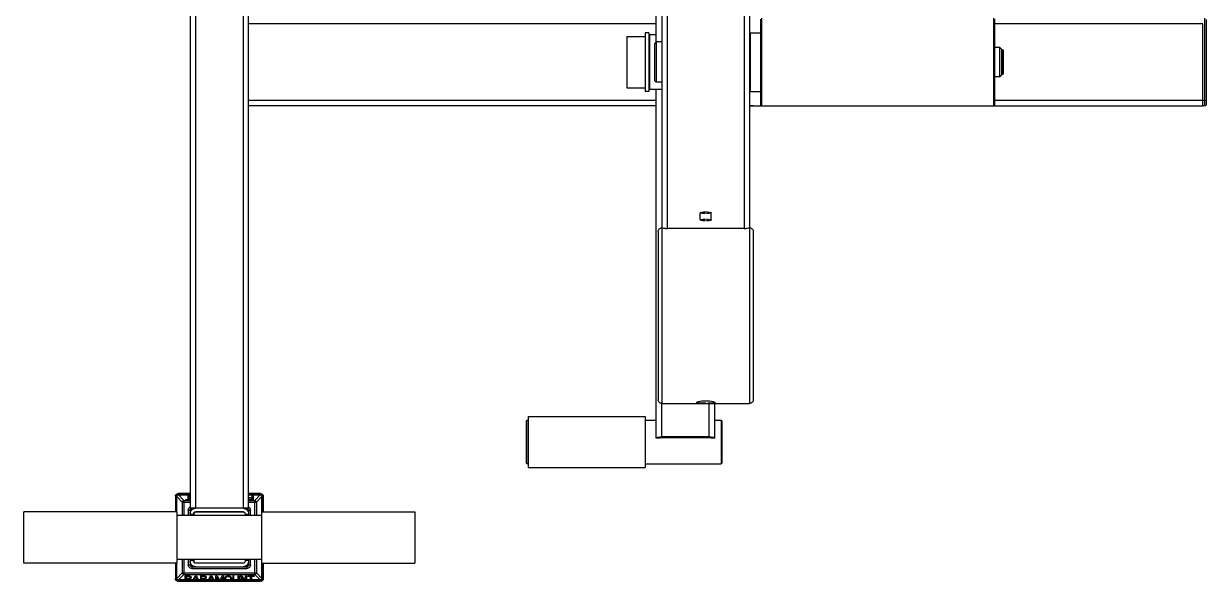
# Model space of a CAD drawing. Header units: millimetres. Extents: x 24547 to 62889, y 34568 to 56011.
# Drawn here: x 44672 to 45708, y 44749 to 45237 of the extents above; entities that cross this region are included whole.
import ezdxf

# ---------------------------------------------------------------- set-up
doc = ezdxf.new("R2010")
doc.units = ezdxf.units.MM
doc.linetypes.add('PEN_TYPE_1', pattern=[0])
doc.linetypes.add('PEN_TYPE_9', pattern=[0.1389, 0.0833, -0.0556])

# ---------------------------------------------------------------- blocks, each defined once
blk = doc.blocks.new('A$C3F1E5CCC')
at = {"color": 7, "linetype": 'PEN_TYPE_1'}
for points in [[(618.9, 1113.9), (618.9, 309.9)], [(623.6, 1118.7), (623.6, 309.1)], [(691, 1118.7), (691, 309.1)], [(695.7, 1113.9), (695.7, 309.9)], [(614, 472.7), (614, 754.7)], [(205.5, 556.2), (205.5, 64.1)], [(210.3, 556.2), (210.3, 64.1)], [(251.9, 556.2), (251.9, 64.1)], [(256.7, 64.1), (256.7, 556.2)], [(614, 488.7), (256.7, 488.7)], [(705.4, 492.7), (705.4, 417.4)], [(706.2, 493.5), (706.2, 416.6)], [(909.7, 493.5), (909.7, 416.6)], [(910.5, 492.7), (910.5, 417.4)], [(1093.1, 488.7), (910.5, 488.7)], [(1093.1, 419.7), (1093.1, 488.7)], [(1095, 416.7), (1095, 493.6)], [(1096.3, 418), (1096.3, 492.3)], [(588.4, 477.5), (588.4, 432.6)], [(588.4, 477.5), (604.4, 477.5)], [(604.4, 480.7), (604.4, 429.4)], [(607.6, 480.7), (604.4, 480.7)], [(607.6, 480.7), (607.6, 429.4)], [(608.4, 479.1), (607.6, 478.3)], [(608.4, 431), (608.4, 479.1)], [(614, 479.1), (608.4, 479.1)], [(696.1, 479.1), (695.7, 479.1)], [(696.1, 480.3), (696.5, 480.7)], [(696.1, 480.3), (696.1, 429.8)], [(696.5, 480.7), (696.5, 429.4)], [(696.5, 480.7), (705.4, 480.7)], [(614.1, 472.7), (612.4, 471)], [(612.4, 471), (612.4, 439)], [(614.1, 472.7), (614.1, 437.4)], [(618.9, 472.7), (614.1, 472.7)], [(696.1, 472.7), (695.7, 472.7)], [(915.3, 467.8), (910.5, 467.8)], [(916.9, 466.2), (915.3, 467.8)], [(915.3, 442.2), (915.3, 467.8)], [(916.9, 443.8), (916.9, 466.2)], [(917.7, 465.5), (917.4, 465.5), (917.1, 465.7), (916.9, 465.9), (916.9, 466.2)], [(918.5, 465.4), (917.7, 465.4)], [(917.7, 465.4), (917.7, 444.6)], [(918.5, 444.6), (918.5, 465.4)], [(614.1, 437.4), (612.4, 439)], [(618.9, 437.4), (614.1, 437.4)], [(696.1, 437.4), (695.7, 437.4)], [(915.3, 442.2), (910.5, 442.2)], [(916.9, 443.8), (915.3, 442.2)], [(916.9, 443.8), (916.9, 444.1), (917.1, 444.4), (917.4, 444.6), (917.7, 444.6)], [(918.5, 444.6), (917.7, 444.6)], [(588.4, 432.6), (604.4, 432.6)], [(607.6, 429.4), (604.4, 429.4)], [(608.4, 431), (607.6, 431.8)], [(618.9, 431), (608.4, 431)], [(614, 125.6), (614, 431)], [(696.1, 431), (695.7, 431)], [(696.1, 429.8), (696.5, 429.4)], [(696.5, 429.4), (705.4, 429.4)], [(614, 421.4), (256.7, 421.4)], [(614, 416.6), (256.7, 416.6)], [(699, 416.6), (697.3, 416.8), (695.7, 417.4)], [(695.7, 416.6), (1093.1, 416.6)], [(705.4, 417.4), (706.2, 416.6)], [(909.7, 416.6), (910.5, 417.4)], [(1093.1, 421.4), (910.5, 421.4)], [(1096.3, 421.5), (1093.1, 421.5)], [(1093.1, 416.7), (1093.1, 419.7)], [(1095, 416.7), (1093.1, 416.7)], [(1096.3, 418), (1096.2, 417.5), (1095.9, 417.1), (1095.5, 416.8), (1095, 416.7)], [(1095, 416.7), (1095, 416.7)], [(615.8, 306.6), (615.9, 307.3), (616, 307.9), (616.3, 308.4), (616.7, 308.9), (617.2, 309.3), (617.8, 309.6), (618.4, 309.8), (619, 309.8)], [(615.8, 306.6), (615.8, 159.2)], [(622.1, 309.2), (620.8, 309.3), (619.8, 309.5), (619.1, 309.7), (618.9, 309.9)], [(619, 309.8), (619, 156)], [(622.1, 309.2), (623.6, 309.1)], [(691, 309.1), (623.6, 309.1)], [(691, 309.1), (692.8, 309.2)], [(695.7, 309.9), (695.5, 309.7), (694.8, 309.5), (693.8, 309.3), (692.8, 309.2)], [(695.7, 309.8), (695.9, 309.8)], [(695.9, 309.8), (695.9, 156)], [(695.9, 309.8), (696.6, 309.8), (697.2, 309.6), (697.7, 309.3), (698.2, 308.9), (698.6, 308.4), (698.9, 307.9), (699, 307.3), (699.1, 306.6)], [(699.1, 306.6), (699.1, 159.2)], [(619, 156), (618.4, 156.1), (617.8, 156.3), (617.2, 156.6), (616.7, 156.9), (616.3, 157.4), (616, 158), (615.9, 158.6), (615.8, 159.2)], [(618.9, 126.6), (618.9, 156)], [(619, 156), (695.9, 156)], [(649.5, 156.8), (649.7, 157), (650.2, 157.3), (651.2, 157.6), (652.5, 157.9), (654, 158.1), (655.7, 158.2), (657.5, 158.3)], [(657.5, 156.1), (655.7, 156.1), (654, 156.1), (652.5, 156.1), (651.2, 156.2), (650.2, 156.3), (649.7, 156.5), (649.5, 156.8)], [(657.5, 158.3), (659.2, 158.2), (660.9, 158.1), (662.5, 157.9), (663.7, 157.6), (664.7, 157.3), (665.3, 157), (665.5, 156.8)], [(665.5, 156.8), (665.3, 156.5), (664.7, 156.3), (663.7, 156.2), (662.5, 156.1), (660.9, 156.1), (659.2, 156.1)], [(660.5, 126.6), (660.5, 156)], [(665.3, 125.6), (665.3, 156)], [(699.1, 159.2), (699, 158.6), (698.9, 158), (698.6, 157.4), (698.2, 156.9), (697.7, 156.6), (697.2, 156.3), (696.6, 156.1), (695.9, 156)], [(500.2, 140.1), (500.3, 140.6), (500.6, 141), (501, 141.3), (501.5, 141.4)], [(500.2, 104.3), (500.2, 140.1)], [(501.5, 141.4), (501.5, 102.9)], [(501.5, 141.4), (501.9, 141.4)], [(501.9, 144.6), (501.9, 99.7)], [(501.9, 144.6), (604.4, 144.6)], [(604.4, 144.6), (604.4, 99.7)], [(604.4, 141.4), (614, 141.4)], [(665.3, 141.4), (670.9, 141.4)], [(670.9, 141.4), (670.9, 102.9)], [(670.9, 141.4), (671.7, 140.6)], [(671.7, 140.6), (671.7, 103.7)], [(614, 125.8), (614, 125.8), (614.1, 125.9), (614.1, 125.9), (614.2, 126), (614.3, 126), (614.4, 126.1), (614.5, 126.1), (614.6, 126.2), (614.8, 126.2), (615, 126.3), (615.1, 126.3), (615.3, 126.3), (615.6, 126.4), (615.8, 126.4), (616, 126.4), (616.3, 126.5), (616.5, 126.5), (616.8, 126.5), (617.1, 126.5), (617.1, 126.5)], [(617.1, 125.6), (614, 125.6)], [(618.9, 126.6), (617.1, 126.5)], [(617.1, 125.8), (618.9, 126.1)], [(617.1, 125.6), (617.1, 125.8)], [(660.5, 126.6), (618.9, 126.6)], [(618.9, 126.1), (660.5, 126.1)], [(662.2, 126.5), (660.5, 126.6)], [(660.5, 126.1), (662.2, 125.8)], [(662.2, 126.5), (662.3, 126.5), (662.5, 126.5), (662.8, 126.5), (663.1, 126.5), (663.3, 126.4), (663.6, 126.4), (663.8, 126.4), (664, 126.3), (664.2, 126.3), (664.4, 126.3), (664.6, 126.2), (664.7, 126.2), (664.9, 126.1), (665, 126.1), (665.1, 126), (665.2, 126), (665.2, 125.9), (665.3, 125.9), (665.3, 125.8), (665.3, 125.8)], [(662.2, 125.8), (662.2, 125.6)], [(665.3, 125.6), (662.2, 125.6)], [(500.2, 104.2), (500.2, 104.2)], [(501.5, 102.9), (501, 103), (500.6, 103.3), (500.3, 103.7), (500.2, 104.2)], [(670.9, 102.9), (671.7, 103.7)], [(501.5, 102.9), (501.9, 102.9)], [(501.9, 99.7), (604.4, 99.7)], [(604.4, 102.9), (670.9, 102.9)], [(192.7, 74.6), (192.8, 75.5), (193.3, 76.2), (194.1, 76.7), (195, 76.9)], [(192.7, 74.6), (192.7, 60.9)], [(193.5, 74.6), (192.7, 74.6)], [(193.5, 74.6), (193.7, 75.1), (194, 75.6), (194.4, 75.9), (195, 76)], [(193.5, 74.6), (193.5, 60.9)], [(193.8, 74.3), (193.9, 74.8), (194.1, 75.2), (194.4, 75.5), (194.8, 75.7), (195.3, 75.7)], [(193.8, 60.9), (193.8, 74.3)], [(193.8, 74.3), (198.6, 69.5)], [(195, 76.9), (195, 76)], [(205.5, 76.9), (195, 76.9)], [(195, 76), (205.5, 76)], [(195.3, 75.7), (205.5, 75.7)], [(195.3, 75.7), (200.1, 70.9)], [(203.8, 71.6), (203.8, 75.3)], [(203.8, 75.3), (204.6, 75.3)], [(204.6, 75.3), (204.6, 71.6)], [(267.3, 76.9), (256.7, 76.9)], [(256.7, 76), (267.3, 76)], [(256.7, 75.7), (267, 75.7)], [(256.7, 73.4), (257.2, 73.5)], [(257.1, 72.9), (256.7, 72.9)], [(259.8, 72.9), (257.1, 72.9)], [(257.2, 73.5), (259.8, 73.5)], [(259.8, 73.5), (259.8, 75.3)], [(259.8, 75.3), (260.6, 75.3)], [(259.8, 71.6), (259.8, 72.9)], [(260.6, 75.3), (260.6, 71.2)], [(267, 75.7), (262.1, 70.9)], [(268.4, 74.3), (263.6, 69.5)], [(267, 75.7), (267.4, 75.7), (267.8, 75.5), (268.1, 75.2), (268.3, 74.8), (268.4, 74.3)], [(267.3, 76), (267.3, 76.9)], [(267.3, 76.9), (268.2, 76.7), (268.9, 76.2), (269.4, 75.5), (269.6, 74.6)], [(267.3, 76), (267.8, 75.9), (268.3, 75.6), (268.6, 75.1), (268.7, 74.6)], [(268.4, 60.9), (268.4, 74.3)], [(268.7, 74.6), (268.7, 60.9)], [(269.6, 74.6), (268.7, 74.6)], [(269.6, 74.6), (269.6, 60.9)], [(198.6, 69.5), (198.8, 69.9), (199, 70.3), (199.3, 70.6), (199.7, 70.8), (200.1, 70.9)], [(198.6, 69.5), (198.6, 57.7)], [(198.6, 69.5), (205.5, 69.5)], [(200.1, 70.9), (200.1, 57.7)], [(200.1, 70.9), (205.5, 70.9)], [(201.6, 71.2), (201.6, 71.6)], [(201.6, 71.6), (203.8, 71.6)], [(205.5, 71.2), (201.6, 71.2)], [(203.9, 62.5), (204, 63.3), (204.3, 64.1), (204.8, 64.7), (205.5, 65.2)], [(203.9, 62.5), (203.9, 57.7)], [(203.9, 62.5), (206, 62.5)], [(204.6, 71.6), (205.5, 71.6)], [(205.5, 65.2), (205.5, 65.2)], [(256.7, 64.1), (205.5, 64.1)], [(205.5, 59.3), (205.6, 60.2), (205.8, 61.1), (206.3, 62), (206.9, 62.7), (207.6, 63.3), (208.4, 63.7), (209.3, 64), (210.3, 64.1)], [(205.5, 62.5), (205.6, 63.1), (205.9, 63.6), (206.4, 64), (207.1, 64.1)], [(205.5, 62.5), (205.5, 57.7)], [(206, 62.5), (206.1, 62.9), (206.3, 63.3), (206.6, 63.5), (207.1, 63.6)], [(206, 62.5), (206, 61.4)], [(207.1, 63.6), (207.1, 64.1)], [(208.1, 63.6), (207.1, 63.6)], [(251.9, 64.1), (252.9, 64), (253.8, 63.7), (254.6, 63.3), (255.3, 62.7), (255.9, 62), (256.4, 61.1), (256.6, 60.2), (256.7, 59.3)], [(255.1, 63.6), (254.1, 63.6)], [(255, 62.9), (256.1, 61.8), (256.7, 60.5)], [(255.1, 63.6), (255.1, 64.1)], [(255.1, 63.6), (255.6, 63.5), (255.9, 63.3), (256.1, 62.9), (256.2, 62.5)], [(255.6, 64), (256, 63.8), (256.4, 63.5), (256.7, 63), (256.7, 62.5)], [(256.2, 61.5), (256.2, 62.5)], [(256.2, 62.5), (258.3, 62.5)], [(256.7, 71.7), (257.1, 71.6)], [(257.2, 71.2), (256.7, 71.3)], [(256.7, 70.9), (262.1, 70.9)], [(256.7, 69.5), (263.6, 69.5)], [(256.7, 65.2), (257.4, 64.7), (257.9, 64.1), (258.2, 63.3), (258.3, 62.5)], [(256.7, 62.5), (256.7, 57.7)], [(257.1, 71.6), (259.8, 71.6)], [(260.6, 71.2), (257.2, 71.2)], [(258.3, 57.7), (258.3, 62.5)], [(262.1, 57.7), (262.1, 70.9)], [(262.1, 70.9), (262.3, 70.9), (262.5, 70.8), (262.7, 70.7), (262.9, 70.6), (263.1, 70.4), (263.2, 70.3), (263.3, 70.1), (263.5, 69.9), (263.5, 69.7), (263.6, 69.5)], [(263.6, 69.5), (263.6, 57.7)], [(59.6, 16), (59.6, 60.9)], [(194.2, 60.9), (59.6, 60.9)], [(194.2, 16), (194.2, 60.9)], [(268, 57.7), (194.2, 57.7)], [(208.5, 58.5), (205.5, 58.5)], [(208.5, 59.3), (208.7, 59.9), (209.1, 60.5), (209.6, 60.9), (210.3, 61)], [(208.5, 59.3), (208.5, 57.7)], [(208.8, 59), (208.9, 59.7), (209.3, 60.2), (209.9, 60.6), (210.5, 60.8)], [(208.8, 59), (208.8, 57.7)], [(210.3, 61), (251.9, 61)], [(251.9, 60.8), (210.5, 60.8)], [(251.9, 61), (252.6, 60.9), (253.2, 60.5), (253.5, 59.9), (253.7, 59.3)], [(251.9, 60.8), (252.5, 60.6), (253.1, 60.3), (253.4, 59.9), (253.6, 59.3)], [(253.7, 59.3), (253.7, 57.7)], [(256.7, 58.5), (253.7, 58.5)], [(268, 60.9), (268, 16)], [(268, 60.9), (402.6, 60.9)], [(402.6, 60.9), (402.6, 16)], [(194.2, 16), (59.6, 16)], [(192.7, 16), (192.7, 2.3)], [(193.5, 16), (193.5, 2.3)], [(193.8, 2.6), (193.8, 16)], [(268, 19.2), (194.2, 19.2)], [(198.6, 19.2), (198.6, 7.4)], [(200.1, 19.2), (200.1, 6)], [(203.9, 19.2), (203.9, 14.4)], [(203.9, 14.4), (206, 14.4)], [(207.1, 11.2), (206.4, 11.3), (205.8, 11.5), (205.3, 11.8), (204.8, 12.2), (204.4, 12.6), (204.1, 13.2), (203.9, 13.8), (203.9, 14.4)], [(205.5, 19.2), (205.5, 14.4)], [(208.5, 18.4), (205.5, 18.4)], [(210.3, 12.8), (209.3, 12.9), (208.4, 13.2), (207.6, 13.6), (206.9, 14.2), (206.3, 14.9), (205.8, 15.8), (205.6, 16.7), (205.5, 17.6)], [(207.1, 12.8), (206.4, 12.9), (205.9, 13.3), (205.6, 13.8), (205.5, 14.4)], [(206, 15.5), (206, 14.4)], [(207.1, 13.3), (206.6, 13.4), (206.3, 13.6), (206.1, 14), (206, 14.4)], [(209.3, 12.8), (207.9, 13.4), (206.8, 14.3)], [(207.1, 13.3), (207.1, 11.2)], [(207.1, 13.3), (208.1, 13.3)], [(207.1, 12.8), (255.1, 12.8)], [(207.1, 11.2), (255.1, 11.2)], [(208.5, 19.2), (208.5, 17.6)], [(210.3, 15.9), (209.6, 16), (209.1, 16.4), (208.7, 16.9), (208.5, 17.6)], [(208.8, 19.2), (208.8, 17.6)], [(210.3, 15.9), (209.7, 16.1), (209.2, 16.5), (208.9, 17), (208.8, 17.6)], [(251.9, 15.9), (210.3, 15.9)], [(256.7, 17.6), (256.6, 16.7), (256.4, 15.8), (255.9, 14.9), (255.3, 14.2), (254.6, 13.6), (253.8, 13.2), (252.9, 12.9), (251.9, 12.8)], [(253.7, 17.6), (253.5, 16.9), (253.2, 16.4), (252.6, 16), (251.9, 15.9)], [(256.7, 16.4), (256.3, 15.2), (255.6, 14.2), (254.6, 13.4), (253.4, 12.9)], [(253.7, 19.2), (253.7, 17.6)], [(256.7, 18.4), (253.7, 18.4)], [(254.4, 13.3), (255.1, 13.3)], [(256.7, 14.4), (256.6, 13.8), (256.3, 13.3), (255.8, 12.9), (255.1, 12.8)], [(258.3, 14.4), (258.3, 13.8), (258.1, 13.2), (257.8, 12.6), (257.4, 12.2), (256.9, 11.8), (256.4, 11.5), (255.8, 11.3), (255.1, 11.2)], [(256.2, 14.4), (256.1, 14), (255.9, 13.6), (255.6, 13.4), (255.1, 13.3)], [(255.1, 13.3), (255.1, 11.2)], [(256.2, 14.4), (256.2, 15.2)], [(256.2, 14.4), (258.3, 14.4)], [(256.7, 19.2), (256.7, 14.4)], [(258.3, 14.4), (258.3, 19.2)], [(262.1, 6), (262.1, 19.2)], [(263.6, 19.2), (263.6, 7.4)], [(268, 16), (402.6, 16)], [(268.4, 2.6), (268.4, 16)], [(268.7, 16), (268.7, 2.3)], [(269.6, 16), (269.6, 2.3)], [(192.7, 2.3), (193.5, 2.3)], [(195, 0), (194.1, 0.2), (193.3, 0.7), (192.8, 1.4), (192.7, 2.3)], [(195, 0.9), (194.4, 1), (194, 1.3), (193.7, 1.8), (193.5, 2.3)], [(198.6, 7.4), (193.8, 2.6)], [(195.3, 1.2), (194.8, 1.2), (194.4, 1.4), (194.1, 1.7), (193.9, 2.1), (193.8, 2.6)], [(195, 0), (195, 0.9)], [(195, 0.9), (267.3, 0.9)], [(200.1, 6), (195.3, 1.2)], [(267, 1.2), (195.3, 1.2)], [(198.6, 7.4), (263.6, 7.4)], [(200.1, 6), (199.9, 6), (199.7, 6.1), (199.5, 6.2), (199.3, 6.3), (199.1, 6.5), (199, 6.7), (198.9, 6.8), (198.8, 7), (198.7, 7.2), (198.6, 7.4)], [(200.1, 6), (262.1, 6)], [(201.1, 0.1), (201.1, 4.8)], [(201.1, 4.8), (204.6, 4.8)], [(202, 4.3), (202, 2.8)], [(204.7, 4.3), (202, 4.3)], [(202, 2.8), (204.7, 2.8)], [(202, 2.2), (202, 0.1)], [(204.6, 2.2), (202, 2.2)], [(204.6, 4.8), (205.3, 4.7)], [(205.3, 2.3), (204.6, 2.2)], [(205.1, 4.2), (204.7, 4.3)], [(204.7, 2.8), (205.1, 2.9)], [(205.4, 4), (205.1, 4.2)], [(205.1, 2.9), (205.4, 3.1)], [(205.3, 4.7), (205.8, 4.4)], [(205.8, 2.6), (205.3, 2.3)], [(205.6, 3.7), (205.4, 4)], [(205.4, 3.1), (205.6, 3.4)], [(205.6, 3.4), (205.6, 3.7)], [(205.8, 4.4), (206.3, 4)], [(206.3, 3), (205.8, 2.6)], [(206.3, 4), (206.4, 3.7)], [(206.4, 3.3), (206.3, 3)], [(206.4, 3.7), (206.4, 3.3)], [(207.6, 0.1), (209.9, 4.8)], [(211.9, 1.3), (209, 1.3)], [(209.1, 1.7), (210.4, 4.4)], [(211.7, 1.7), (209.1, 1.7)], [(209.9, 4.8), (211, 4.8)], [(210.4, 4.4), (211.7, 1.7)], [(211, 4.8), (213.3, 0.1)], [(214.5, 4.8), (214.5, 0.1)], [(217.9, 4.8), (214.5, 4.8)], [(215.3, 4.3), (215.3, 2.8)], [(218.1, 4.3), (215.3, 4.3)], [(215.3, 2.8), (218.1, 2.8)], [(215.3, 0.1), (215.3, 2.2)], [(215.3, 2.2), (217.8, 2.2)], [(218.6, 4.7), (217.9, 4.8)], [(218.5, 4.2), (218.1, 4.3)], [(218.1, 2.8), (218.5, 2.9)], [(218.8, 4), (218.5, 4.2)], [(218.5, 2.9), (218.8, 3.1)], [(219.2, 4.4), (218.6, 4.7)], [(218.6, 2.4), (219.2, 2.6)], [(219.9, 0.1), (218.6, 2.4)], [(218.9, 3.7), (218.8, 4)], [(218.8, 3.1), (218.9, 3.4)], [(218.9, 3.4), (218.9, 3.7)], [(219.6, 4), (219.2, 4.4)], [(219.2, 2.6), (219.6, 3)], [(219.8, 3.7), (219.6, 4)], [(219.6, 3), (219.8, 3.3)], [(219.8, 3.3), (219.8, 3.7)], [(221.1, 0.1), (223.4, 4.8)], [(225.4, 1.3), (222.5, 1.3)], [(222.6, 1.7), (223.9, 4.4)], [(225.2, 1.7), (222.6, 1.7)], [(223.4, 4.8), (224.5, 4.8)], [(223.9, 4.4), (225.2, 1.7)], [(224.5, 4.8), (226.8, 0.1)], [(227.9, 0.1), (227.9, 4.8)], [(227.9, 4.8), (229.2, 4.8)], [(228.8, 3.8), (228.8, 0.1)], [(230.8, 0.1), (228.8, 3.8)], [(229.2, 4.8), (231.4, 0.6)], [(231.4, 0.6), (233.5, 4.8)], [(234, 3.8), (232, 0.1)], [(233.5, 4.8), (234.8, 4.8)], [(234, 0.1), (234, 3.8)], [(234.8, 4.8), (234.8, 0.1)], [(236, 3.2), (236.1, 3.7)], [(236, 1.7), (236, 3.2)], [(236.1, 1.3), (236, 1.7)], [(236.1, 3.7), (236.4, 4.1)], [(236.4, 4.1), (237, 4.5)], [(236.9, 3.2), (237, 3.6)], [(236.9, 1.7), (236.9, 3.2)], [(237, 1.3), (236.9, 1.7)], [(237, 4.5), (237.6, 4.7)], [(237, 3.6), (237.3, 3.9)], [(237.3, 1), (237, 1.3)], [(237.3, 3.9), (237.7, 4.1)], [(237.6, 4.7), (238.3, 4.8)], [(237.7, 4.1), (238.3, 4.2)], [(238.3, 4.8), (239.4, 4.8)], [(238.3, 4.2), (239.4, 4.2)], [(239.4, 4.8), (240.2, 4.7)], [(239.4, 4.2), (240, 4.1)], [(240, 4.1), (240.4, 3.9)], [(240.2, 4.7), (240.7, 4.5)], [(240.4, 3.9), (240.7, 3.6)], [(240.7, 1.3), (240.4, 1)], [(240.7, 4.5), (241.3, 4.1)], [(240.7, 3.6), (240.9, 3.2)], [(240.9, 1.7), (240.7, 1.3)], [(240.9, 3.2), (240.9, 1.7)], [(241.3, 4.1), (241.6, 3.7)], [(241.6, 3.7), (241.7, 3.2)], [(241.7, 1.7), (241.6, 1.3)], [(241.7, 3.2), (241.7, 1.7)], [(242.9, 4.8), (242.9, 1.7)], [(243.7, 4.8), (242.9, 4.8)], [(242.9, 1.7), (243, 1.3)], [(243.7, 1.7), (243.7, 4.8)], [(243.9, 1.3), (243.7, 1.7)], [(244.2, 1), (243.9, 1.3)], [(247, 1.3), (246.8, 1)], [(247.2, 1.7), (247, 1.3)], [(247.2, 4.8), (247.2, 1.7)], [(248, 4.8), (247.2, 4.8)], [(247.9, 1.3), (248, 1.7)], [(248, 1.7), (248, 4.8)], [(249.2, 0.1), (249.2, 4.8)], [(249.2, 4.8), (250.5, 4.8)], [(250.1, 4.2), (250.1, 0.1)], [(253.6, 0.1), (250.1, 4.2)], [(250.5, 4.8), (254.1, 0.8)], [(254.1, 0.8), (254.1, 4.8)], [(254.1, 4.8), (254.9, 4.8)], [(254.9, 4.8), (254.9, 0.1)], [(256.1, 4.3), (256.1, 4.8)], [(256.1, 4.8), (261.5, 4.8)], [(258.4, 4.3), (256.1, 4.3)], [(258.4, 0.1), (258.4, 4.3)], [(259.2, 4.3), (259.2, 0.1)], [(261.5, 4.3), (259.2, 4.3)], [(261.5, 4.8), (261.5, 4.3)], [(263.6, 7.4), (263.5, 7), (263.2, 6.7), (262.9, 6.3), (262.5, 6.1), (262.1, 6)], [(262.1, 6), (267, 1.2)], [(263.6, 7.4), (268.4, 2.6)], [(268.4, 2.6), (268.3, 2.1), (268.1, 1.7), (267.8, 1.4), (267.4, 1.2), (267, 1.2)], [(269.6, 2.3), (269.4, 1.4), (268.9, 0.7), (268.2, 0.2), (267.3, 0)], [(268.7, 2.3), (268.6, 1.8), (268.3, 1.3), (267.8, 1), (267.3, 0.9)], [(267.3, 0), (267.3, 0.9)], [(269.6, 2.3), (268.7, 2.3)], [(267.3, 0), (195, 0)]]:
    blk.add_lwpolyline(points, dxfattribs=at)
at = {"color": 7, "linetype": 'PEN_TYPE_9'}
for points in [[(657.5, 322.4), (656.5, 322.4), (655.6, 322.4), (654.8, 322.5), (654, 322.6), (653.5, 322.7), (653, 322.8), (652.7, 322.9), (652.6, 323), (652.7, 323.2), (653, 323.3), (653.5, 323.4), (654, 323.5), (654.8, 323.6), (655.6, 323.7), (656.5, 323.7), (657.5, 323.7)], [(652.6, 316.7), (652.6, 323)], [(657.5, 323.7), (658.4, 323.7), (659.3, 323.7), (660.1, 323.6), (660.8, 323.5), (661.5, 323.4), (661.9, 323.3), (662.2, 323.2), (662.3, 323), (662.2, 322.9), (661.9, 322.8), (661.5, 322.7), (660.8, 322.6), (660.1, 322.5), (659.3, 322.4), (658.4, 322.4), (657.5, 322.4)], [(662.3, 316.7), (662.3, 323)], [(657.5, 316), (656.5, 316), (655.6, 316.1), (654.8, 316.1), (654, 316.2), (653.5, 316.3), (653, 316.4), (652.7, 316.6), (652.6, 316.7), (652.7, 316.8), (653, 316.9), (653.5, 317.1), (654, 317.2), (654.8, 317.3), (655.6, 317.3), (656.5, 317.3), (657.5, 317.4)], [(657.5, 317.4), (658.4, 317.3), (659.3, 317.3), (660.1, 317.3), (660.8, 317.2), (661.5, 317.1), (661.9, 316.9), (662.2, 316.8), (662.3, 316.7), (662.2, 316.6), (661.9, 316.4), (661.5, 316.3), (660.8, 316.2), (660.1, 316.1), (659.3, 316.1), (658.4, 316), (657.5, 316)]]:
    blk.add_lwpolyline(points, dxfattribs=at)

msp = doc.modelspace()

# ---------------------------------------------------------------- block references
msp.add_blockref('A$C3F1E5CCC', (44612, 44748.5))

doc.saveas('drawing.dxf')
